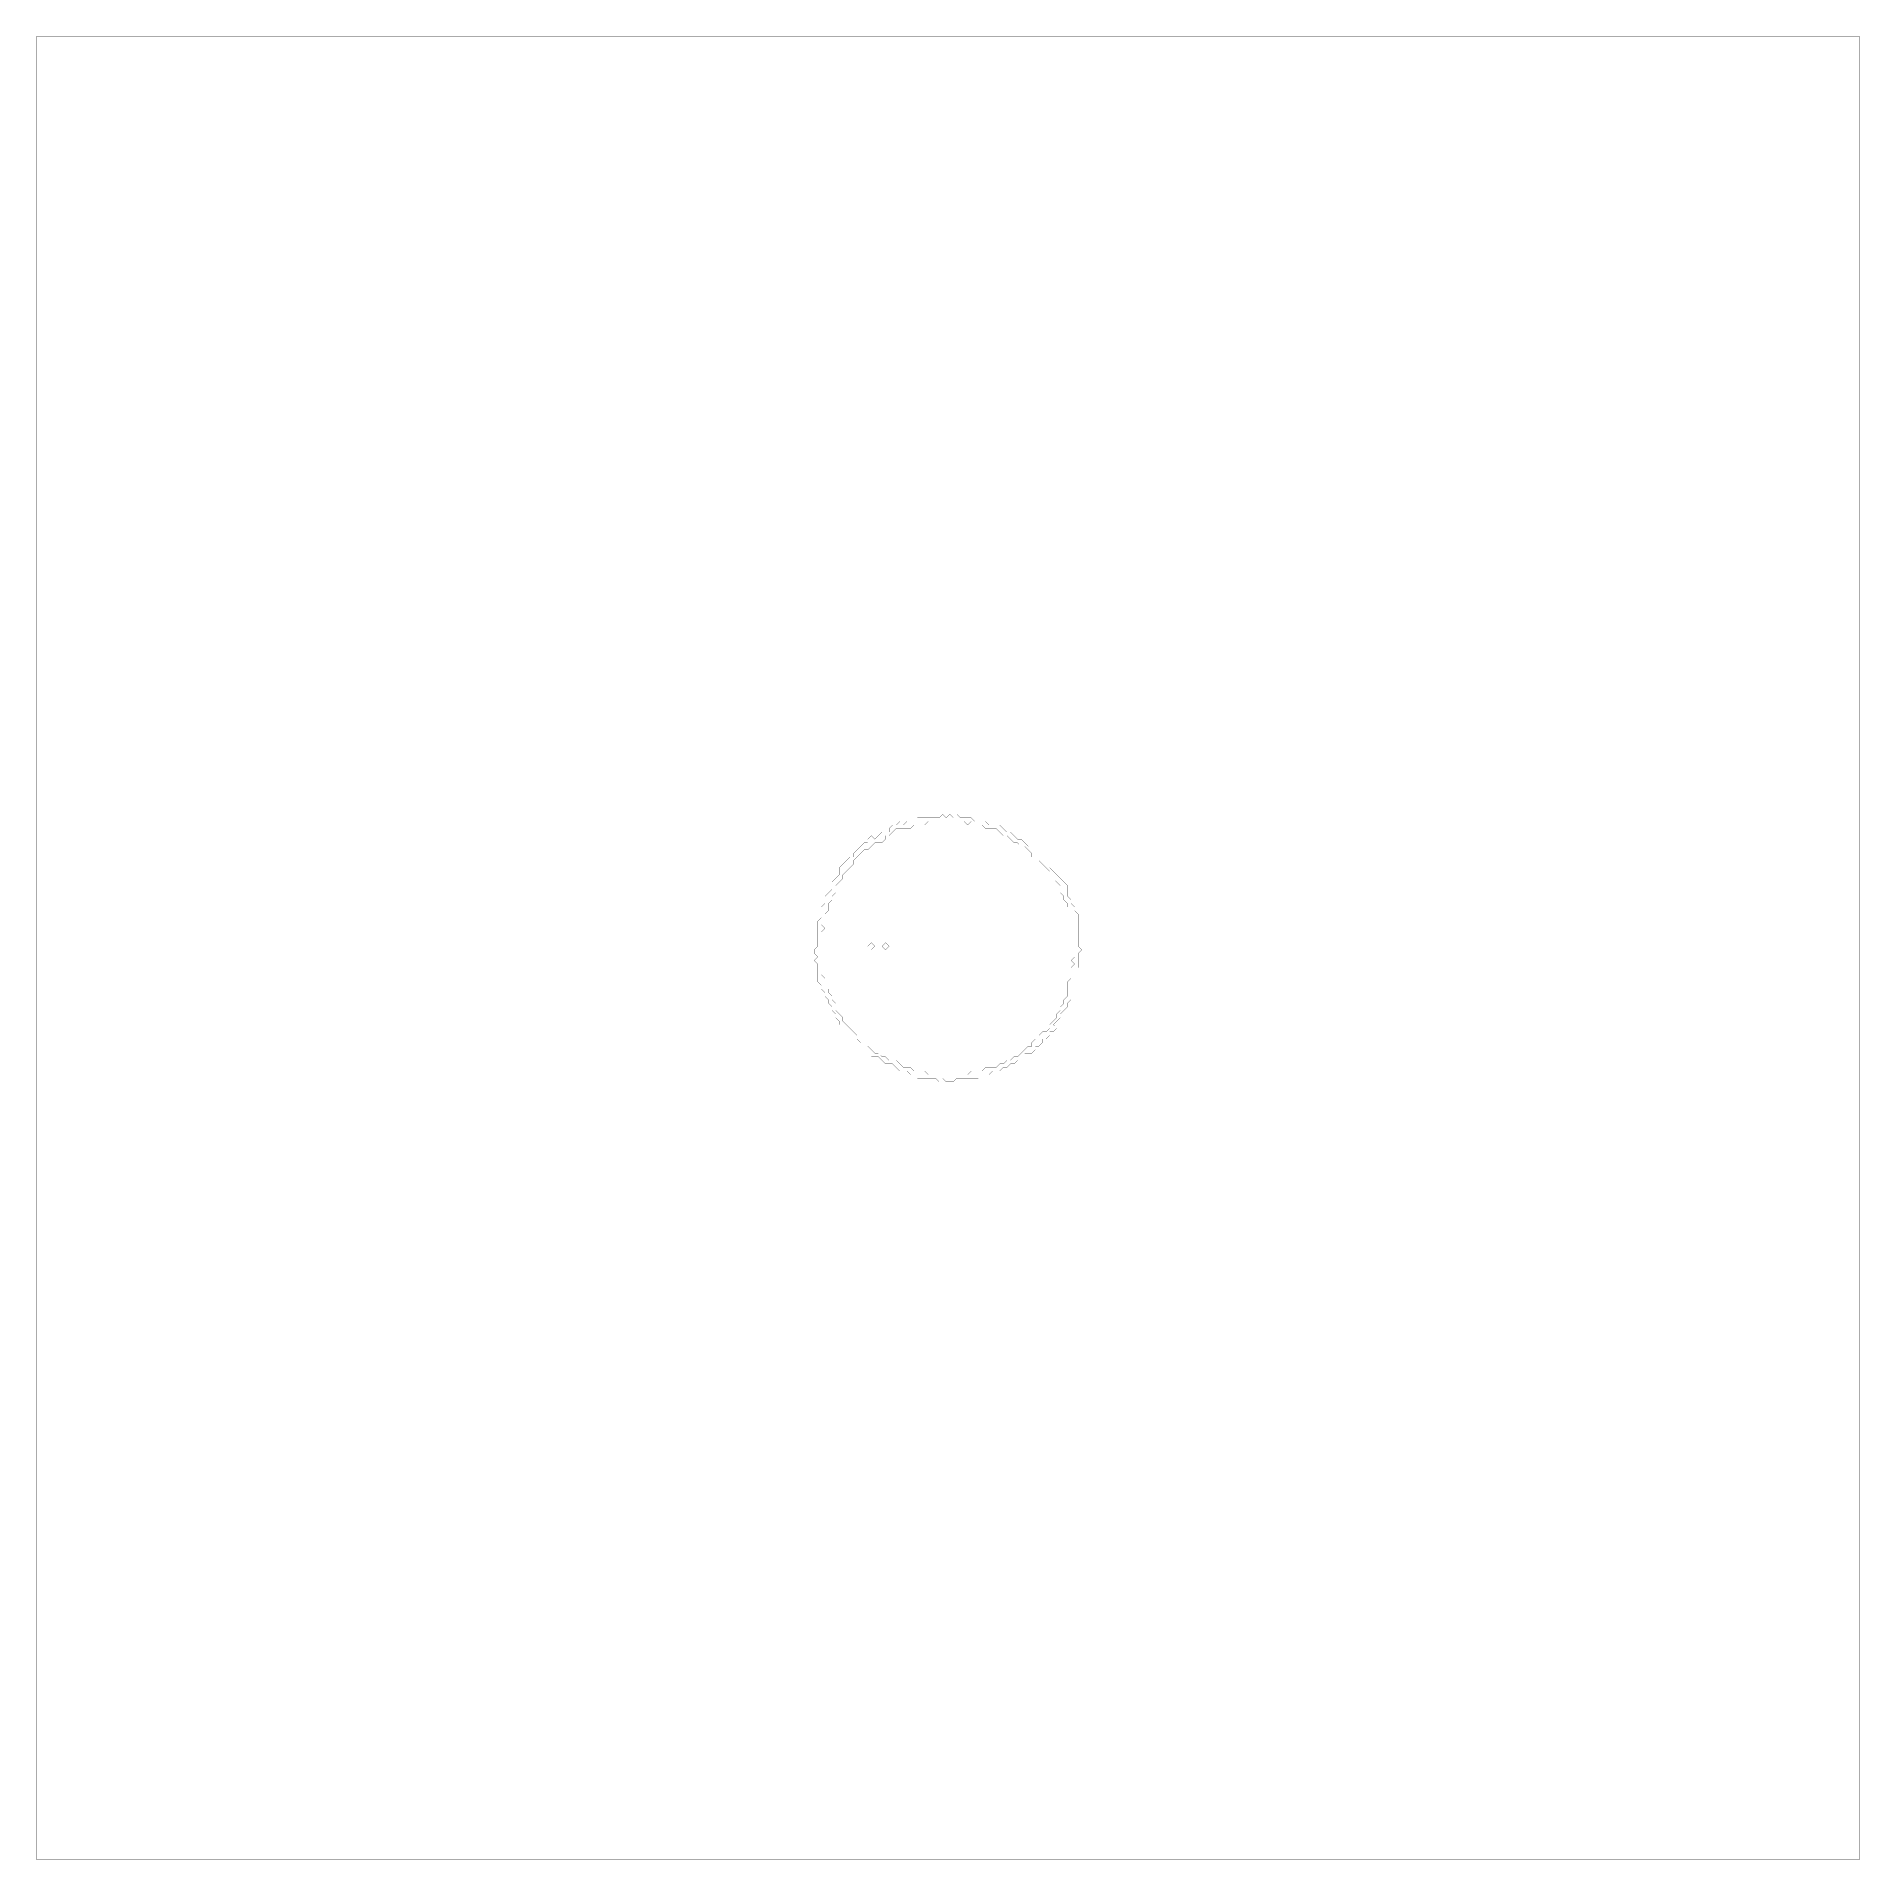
# Model space of a CAD drawing. Header units: metres. Extents: x 0 to 5005, y -5005 to 0.
import ezdxf

# ---------------------------------------------------------------- set-up
doc = ezdxf.new("R2010")
doc.units = ezdxf.units.M
doc.layers.add('conductor', color=1, linetype='Continuous')
doc.layers.add('substrate', color=5, linetype='Continuous')

msp = doc.modelspace()

# ---------------------------------------------------------------- linework, layer by layer
at = {"layer": 'conductor', "const_width": 0.5}
for points in [[(2448.7, -2154.9), (2438.9, -2164.7), (2429.1, -2164.7), (2419.3, -2164.7), (2409.6, -2164.7), (2399.8, -2174.5), (2390, -2174.5), (2380.2, -2174.5), (2370.4, -2174.5), (2360.6, -2174.5), (2350.8, -2184.3), (2341, -2194.1), (2331.2, -2194.1), (2331.2, -2203.9), (2321.4, -2213.7), (2311.6, -2213.7), (2301.8, -2213.7), (2292, -2223.4), (2282.2, -2233.2), (2272.4, -2233.2), (2262.6, -2243), (2252.8, -2252.8), (2243, -2262.6), (2243, -2272.4), (2233.2, -2282.2), (2223.4, -2292), (2213.7, -2301.8), (2213.7, -2311.6), (2203.9, -2321.4), (2194.1, -2331.2), (2194.1, -2341), (2194.1, -2350.8), (2184.3, -2360.6), (2184.3, -2370.4), (2174.5, -2380.2), (2174.5, -2390), (2174.5, -2399.8), (2164.7, -2409.6), (2164.7, -2419.3), (2164.7, -2429.1), (2154.9, -2438.9), (2164.7, -2448.7), (2154.9, -2458.5), (2154.9, -2468.3), (2154.9, -2478.1), (2154.9, -2487.9), (2154.9, -2497.7), (2154.9, -2507.5), (2154.9, -2517.3), (2154.9, -2527.1), (2154.9, -2536.9), (2154.9, -2546.7), (2154.9, -2556.5), (2154.9, -2566.3), (2154.9, -2576.1), (2164.7, -2585.9), (2164.7, -2595.7), (2164.7, -2605.4), (2174.5, -2615.2), (2174.5, -2625), (2184.3, -2634.8), (2184.3, -2644.6), (2194.1, -2654.4), (2194.1, -2664.2), (2194.1, -2674), (2203.9, -2683.8), (2213.7, -2693.6), (2213.7, -2703.4), (2223.4, -2713.2), (2233.2, -2723), (2243, -2732.8), (2252.8, -2742.6), (2252.8, -2752.4), (2262.6, -2762.2), (2272.4, -2752.4), (2282.2, -2762.2), (2282.2, -2772), (2292, -2781.8), (2301.8, -2791.6), (2311.6, -2791.6), (2321.4, -2801.3), (2331.2, -2801.3), (2341, -2811.1), (2350.8, -2811.1), (2360.6, -2811.1), (2370.4, -2820.9), (2380.2, -2830.7), (2390, -2830.7), (2399.8, -2830.7), (2409.6, -2840.5), (2419.3, -2840.5), (2429.1, -2840.5), (2438.9, -2840.5), (2448.7, -2850.3), (2458.5, -2850.3), (2468.3, -2850.3), (2478.1, -2850.3), (2487.9, -2850.3), (2497.7, -2850.3), (2507.5, -2850.3), (2517.3, -2850.3), (2527.1, -2850.3), (2536.9, -2850.3), (2546.7, -2850.3), (2556.5, -2850.3), (2566.3, -2840.5), (2576.1, -2840.5), (2585.9, -2840.5), (2595.7, -2840.5), (2605.4, -2830.7), (2615.2, -2830.7), (2625, -2830.7), (2634.8, -2830.7), (2644.6, -2820.9), (2654.4, -2820.9), (2664.2, -2811.1), (2674, -2811.1), (2683.8, -2801.3), (2693.6, -2801.3), (2703.4, -2791.6), (2713.2, -2781.8), (2723, -2772), (2732.8, -2772), (2732.8, -2762.2), (2742.6, -2752.4), (2752.4, -2752.4), (2752.4, -2742.6), (2762.2, -2732.8), (2772, -2732.8), (2781.8, -2723), (2781.8, -2713.2), (2791.6, -2703.4), (2801.3, -2693.6), (2801.3, -2683.8), (2811.1, -2674), (2811.1, -2664.2), (2820.9, -2654.4), (2820.9, -2644.6), (2830.7, -2634.8), (2830.7, -2625), (2830.7, -2615.2), (2830.7, -2605.4), (2830.7, -2595.7), (2840.5, -2585.9), (2840.5, -2576.1), (2840.5, -2566.3), (2840.5, -2556.5), (2850.3, -2546.7), (2840.5, -2536.9), (2850.3, -2527.1), (2850.3, -2517.3), (2850.3, -2507.5), (2850.3, -2497.7), (2850.3, -2487.9), (2850.3, -2478.1), (2850.3, -2468.3), (2850.3, -2458.5), (2850.3, -2448.7), (2850.3, -2438.9), (2840.5, -2429.1), (2840.5, -2419.3), (2840.5, -2409.6), (2840.5, -2399.8), (2830.7, -2390), (2830.7, -2380.2), (2820.9, -2370.4), (2820.9, -2360.6), (2811.1, -2350.8), (2811.1, -2341), (2811.1, -2331.2), (2801.3, -2321.4), (2791.6, -2311.6), (2781.8, -2301.8), (2781.8, -2292), (2772, -2282.2), (2762.2, -2272.4), (2752.4, -2262.6), (2742.6, -2262.6), (2732.8, -2252.8), (2732.8, -2243), (2723, -2233.2), (2713.2, -2223.4), (2703.4, -2223.4), (2693.6, -2213.7), (2683.8, -2213.7), (2674, -2203.9), (2664.2, -2194.1), (2654.4, -2194.1), (2644.6, -2184.3), (2634.8, -2174.5), (2625, -2174.5), (2615.2, -2174.5), (2605.4, -2174.5), (2595.7, -2164.7), (2585.9, -2164.7), (2576.1, -2164.7), (2566.3, -2154.9), (2556.5, -2164.7), (2546.7, -2154.9), (2536.9, -2154.9), (2527.1, -2154.9), (2517.3, -2154.9), (2507.5, -2154.9), (2497.7, -2154.9), (2487.9, -2154.9), (2478.1, -2154.9), (2468.3, -2154.9), (2458.5, -2154.9)], [(2282.2, -2497.7), (2292, -2487.9), (2301.8, -2497.7), (2292, -2507.5)], [(2321.4, -2497.7), (2331.2, -2487.9), (2341, -2497.7), (2331.2, -2507.5)]]:
    msp.add_lwpolyline(points, close=True, dxfattribs=at)
at = {"layer": 'substrate', "const_width": 0.5}
for points in [[(0, 0), (0, -9.8), (0, -19.6), (0, -29.4), (0, -39.2), (0, -49), (0, -58.8), (0, -68.6), (0, -78.4), (0, -88.2), (0, -97.9), (0, -107.7), (0, -117.5), (0, -127.3), (0, -137.1), (0, -146.9), (0, -156.7), (0, -166.5), (0, -176.3), (0, -186.1), (0, -195.9), (0, -205.7), (0, -215.5), (0, -225.3), (0, -235.1), (0, -244.9), (0, -254.7), (0, -264.5), (0, -274.3), (0, -284.1), (0, -293.8), (0, -303.6), (0, -313.4), (0, -323.2), (0, -333), (0, -342.8), (0, -352.6), (0, -362.4), (0, -372.2), (0, -382), (0, -391.8), (0, -401.6), (0, -411.4), (0, -421.2), (0, -431), (0, -440.8), (0, -450.6), (0, -460.4), (0, -470.2), (0, -480), (0, -489.7), (0, -499.5), (0, -509.3), (0, -519.1), (0, -528.9), (0, -538.7), (0, -548.5), (0, -558.3), (0, -568.1), (0, -577.9), (0, -587.7), (0, -597.5), (0, -607.3), (0, -617.1), (0, -626.9), (0, -636.7), (0, -646.5), (0, -656.3), (0, -666.1), (0, -675.8), (0, -685.6), (0, -695.4), (0, -705.2), (0, -715), (0, -724.8), (0, -734.6), (0, -744.4), (0, -754.2), (0, -764), (0, -773.8), (0, -783.6), (0, -793.4), (0, -803.2), (0, -813), (0, -822.8), (0, -832.6), (0, -842.4), (0, -852.2), (0, -862), (0, -871.7), (0, -881.5), (0, -891.3), (0, -901.1), (0, -910.9), (0, -920.7), (0, -930.5), (0, -940.3), (0, -950.1), (0, -959.9), (0, -969.7), (0, -979.5), (0, -989.3), (0, -999.1), (0, -1008.9), (0, -1018.7), (0, -1028.5), (0, -1038.3), (0, -1048.1), (0, -1057.9), (0, -1067.6), (0, -1077.4), (0, -1087.2), (0, -1097), (0, -1106.8), (0, -1116.6), (0, -1126.4), (0, -1136.2), (0, -1146), (0, -1155.8), (0, -1165.6), (0, -1175.4), (0, -1185.2), (0, -1195), (0, -1204.8), (0, -1214.6), (0, -1224.4), (0, -1234.2), (0, -1244), (0, -1253.8), (0, -1263.5), (0, -1273.3), (0, -1283.1), (0, -1292.9), (0, -1302.7), (0, -1312.5), (0, -1322.3), (0, -1332.1), (0, -1341.9), (0, -1351.7), (0, -1361.5), (0, -1371.3), (0, -1381.1), (0, -1390.9), (0, -1400.7), (0, -1410.5), (0, -1420.3), (0, -1430.1), (0, -1439.9), (0, -1449.6), (0, -1459.4), (0, -1469.2), (0, -1479), (0, -1488.8), (0, -1498.6), (0, -1508.4), (0, -1518.2), (0, -1528), (0, -1537.8), (0, -1547.6), (0, -1557.4), (0, -1567.2), (0, -1577), (0, -1586.8), (0, -1596.6), (0, -1606.4), (0, -1616.2), (0, -1626), (0, -1635.8), (0, -1645.5), (0, -1655.3), (0, -1665.1), (0, -1674.9), (0, -1684.7), (0, -1694.5), (0, -1704.3), (0, -1714.1), (0, -1723.9), (0, -1733.7), (0, -1743.5), (0, -1753.3), (0, -1763.1), (0, -1772.9), (0, -1782.7), (0, -1792.5), (0, -1802.3), (0, -1812.1), (0, -1821.9), (0, -1831.7), (0, -1841.4), (0, -1851.2), (0, -1861), (0, -1870.8), (0, -1880.6), (0, -1890.4), (0, -1900.2), (0, -1910), (0, -1919.8), (0, -1929.6), (0, -1939.4), (0, -1949.2), (0, -1959), (0, -1968.8), (0, -1978.6), (0, -1988.4), (0, -1998.2), (0, -2008), (0, -2017.8), (0, -2027.5), (0, -2037.3), (0, -2047.1), (0, -2056.9), (0, -2066.7), (0, -2076.5), (0, -2086.3), (0, -2096.1), (0, -2105.9), (0, -2115.7), (0, -2125.5), (0, -2135.3), (0, -2145.1), (0, -2154.9), (0, -2164.7), (0, -2174.5), (0, -2184.3), (0, -2194.1), (0, -2203.9), (0, -2213.7), (0, -2223.4), (0, -2233.2), (0, -2243), (0, -2252.8), (0, -2262.6), (0, -2272.4), (0, -2282.2), (0, -2292), (0, -2301.8), (0, -2311.6), (0, -2321.4), (0, -2331.2), (0, -2341), (0, -2350.8), (0, -2360.6), (0, -2370.4), (0, -2380.2), (0, -2390), (0, -2399.8), (0, -2409.6), (0, -2419.3), (0, -2429.1), (0, -2438.9), (0, -2448.7), (0, -2458.5), (0, -2468.3), (0, -2478.1), (0, -2487.9), (0, -2497.7), (0, -2507.5), (0, -2517.3), (0, -2527.1), (0, -2536.9), (0, -2546.7), (0, -2556.5), (0, -2566.3), (0, -2576.1), (0, -2585.9), (0, -2595.7), (0, -2605.4), (0, -2615.2), (0, -2625), (0, -2634.8), (0, -2644.6), (0, -2654.4), (0, -2664.2), (0, -2674), (0, -2683.8), (0, -2693.6), (0, -2703.4), (0, -2713.2), (0, -2723), (0, -2732.8), (0, -2742.6), (0, -2752.4), (0, -2762.2), (0, -2772), (0, -2781.8), (0, -2791.6), (0, -2801.3), (0, -2811.1), (0, -2820.9), (0, -2830.7), (0, -2840.5), (0, -2850.3), (0, -2860.1), (0, -2869.9), (0, -2879.7), (0, -2889.5), (0, -2899.3), (0, -2909.1), (0, -2918.9), (0, -2928.7), (0, -2938.5), (0, -2948.3), (0, -2958.1), (0, -2967.9), (0, -2977.7), (0, -2987.5), (0, -2997.2), (0, -3007), (0, -3016.8), (0, -3026.6), (0, -3036.4), (0, -3046.2), (0, -3056), (0, -3065.8), (0, -3075.6), (0, -3085.4), (0, -3095.2), (0, -3105), (0, -3114.8), (0, -3124.6), (0, -3134.4), (0, -3144.2), (0, -3154), (0, -3163.8), (0, -3173.6), (0, -3183.3), (0, -3193.1), (0, -3202.9), (0, -3212.7), (0, -3222.5), (0, -3232.3), (0, -3242.1), (0, -3251.9), (0, -3261.7), (0, -3271.5), (0, -3281.3), (0, -3291.1), (0, -3300.9), (0, -3310.7), (0, -3320.5), (0, -3330.3), (0, -3340.1), (0, -3349.9), (0, -3359.7), (0, -3369.5), (0, -3379.2), (0, -3389), (0, -3398.8), (0, -3408.6), (0, -3418.4), (0, -3428.2), (0, -3438), (0, -3447.8), (0, -3457.6), (0, -3467.4), (0, -3477.2), (0, -3487), (0, -3496.8), (0, -3506.6), (0, -3516.4), (0, -3526.2), (0, -3536), (0, -3545.8), (0, -3555.6), (0, -3565.4), (0, -3575.1), (0, -3584.9), (0, -3594.7), (0, -3604.5), (0, -3614.3), (0, -3624.1), (0, -3633.9), (0, -3643.7), (0, -3653.5), (0, -3663.3), (0, -3673.1), (0, -3682.9), (0, -3692.7), (0, -3702.5), (0, -3712.3), (0, -3722.1), (0, -3731.9), (0, -3741.7), (0, -3751.5), (0, -3761.2), (0, -3771), (0, -3780.8), (0, -3790.6), (0, -3800.4), (0, -3810.2), (0, -3820), (0, -3829.8), (0, -3839.6), (0, -3849.4), (0, -3859.2), (0, -3869), (0, -3878.8), (0, -3888.6), (0, -3898.4), (0, -3908.2), (0, -3918), (0, -3927.8), (0, -3937.6), (0, -3947.4), (0, -3957.1), (0, -3966.9), (0, -3976.7), (0, -3986.5), (0, -3996.3), (0, -4006.1), (0, -4015.9), (0, -4025.7), (0, -4035.5), (0, -4045.3), (0, -4055.1), (0, -4064.9), (0, -4074.7), (0, -4084.5), (0, -4094.3), (0, -4104.1), (0, -4113.9), (0, -4123.7), (0, -4133.5), (0, -4143.3), (0, -4153), (0, -4162.8), (0, -4172.6), (0, -4182.4), (0, -4192.2), (0, -4202), (0, -4211.8), (0, -4221.6), (0, -4231.4), (0, -4241.2), (0, -4251), (0, -4260.8), (0, -4270.6), (0, -4280.4), (0, -4290.2), (0, -4300), (0, -4309.8), (0, -4319.6), (0, -4329.4), (0, -4339.2), (0, -4348.9), (0, -4358.7), (0, -4368.5), (0, -4378.3), (0, -4388.1), (0, -4397.9), (0, -4407.7), (0, -4417.5), (0, -4427.3), (0, -4437.1), (0, -4446.9), (0, -4456.7), (0, -4466.5), (0, -4476.3), (0, -4486.1), (0, -4495.9), (0, -4505.7), (0, -4515.5), (0, -4525.3), (0, -4535), (0, -4544.8), (0, -4554.6), (0, -4564.4), (0, -4574.2), (0, -4584), (0, -4593.8), (0, -4603.6), (0, -4613.4), (0, -4623.2), (0, -4633), (0, -4642.8), (0, -4652.6), (0, -4662.4), (0, -4672.2), (0, -4682), (0, -4691.8), (0, -4701.6), (0, -4711.4), (0, -4721.2), (0, -4730.9), (0, -4740.7), (0, -4750.5), (0, -4760.3), (0, -4770.1), (0, -4779.9), (0, -4789.7), (0, -4799.5), (0, -4809.3), (0, -4819.1), (0, -4828.9), (0, -4838.7), (0, -4848.5), (0, -4858.3), (0, -4868.1), (0, -4877.9), (0, -4887.7), (0, -4897.5), (0, -4907.3), (0, -4917.1), (0, -4926.8), (0, -4936.6), (0, -4946.4), (0, -4956.2), (0, -4966), (0, -4975.8), (0, -4985.6), (0, -4995.4), (0, -5005.2), (9.8, -5005.2), (19.6, -5005.2), (29.4, -5005.2), (39.2, -5005.2), (49, -5005.2), (58.8, -5005.2), (68.6, -5005.2), (78.4, -5005.2), (88.2, -5005.2), (97.9, -5005.2), (107.7, -5005.2), (117.5, -5005.2), (127.3, -5005.2), (137.1, -5005.2), (146.9, -5005.2), (156.7, -5005.2), (166.5, -5005.2), (176.3, -5005.2), (186.1, -5005.2), (195.9, -5005.2), (205.7, -5005.2), (215.5, -5005.2), (225.3, -5005.2), (235.1, -5005.2), (244.9, -5005.2), (254.7, -5005.2), (264.5, -5005.2), (274.3, -5005.2), (284.1, -5005.2), (293.8, -5005.2), (303.6, -5005.2), (313.4, -5005.2), (323.2, -5005.2), (333, -5005.2), (342.8, -5005.2), (352.6, -5005.2), (362.4, -5005.2), (372.2, -5005.2), (382, -5005.2), (391.8, -5005.2), (401.6, -5005.2), (411.4, -5005.2), (421.2, -5005.2), (431, -5005.2), (440.8, -5005.2), (450.6, -5005.2), (460.4, -5005.2), (470.2, -5005.2), (480, -5005.2), (489.7, -5005.2), (499.5, -5005.2), (509.3, -5005.2), (519.1, -5005.2), (528.9, -5005.2), (538.7, -5005.2), (548.5, -5005.2), (558.3, -5005.2), (568.1, -5005.2), (577.9, -5005.2), (587.7, -5005.2), (597.5, -5005.2), (607.3, -5005.2), (617.1, -5005.2), (626.9, -5005.2), (636.7, -5005.2), (646.5, -5005.2), (656.3, -5005.2), (666.1, -5005.2), (675.8, -5005.2), (685.6, -5005.2), (695.4, -5005.2), (705.2, -5005.2), (715, -5005.2), (724.8, -5005.2), (734.6, -5005.2), (744.4, -5005.2), (754.2, -5005.2), (764, -5005.2), (773.8, -5005.2), (783.6, -5005.2), (793.4, -5005.2), (803.2, -5005.2), (813, -5005.2), (822.8, -5005.2), (832.6, -5005.2), (842.4, -5005.2), (852.2, -5005.2), (862, -5005.2), (871.7, -5005.2), (881.5, -5005.2), (891.3, -5005.2), (901.1, -5005.2), (910.9, -5005.2), (920.7, -5005.2), (930.5, -5005.2), (940.3, -5005.2), (950.1, -5005.2), (959.9, -5005.2), (969.7, -5005.2), (979.5, -5005.2), (989.3, -5005.2), (999.1, -5005.2), (1008.9, -5005.2), (1018.7, -5005.2), (1028.5, -5005.2), (1038.3, -5005.2), (1048.1, -5005.2), (1057.9, -5005.2), (1067.6, -5005.2), (1077.4, -5005.2), (1087.2, -5005.2), (1097, -5005.2), (1106.8, -5005.2), (1116.6, -5005.2), (1126.4, -5005.2), (1136.2, -5005.2), (1146, -5005.2), (1155.8, -5005.2), (1165.6, -5005.2), (1175.4, -5005.2), (1185.2, -5005.2), (1195, -5005.2), (1204.8, -5005.2), (1214.6, -5005.2), (1224.4, -5005.2), (1234.2, -5005.2), (1244, -5005.2), (1253.8, -5005.2), (1263.5, -5005.2), (1273.3, -5005.2), (1283.1, -5005.2), (1292.9, -5005.2), (1302.7, -5005.2), (1312.5, -5005.2), (1322.3, -5005.2), (1332.1, -5005.2), (1341.9, -5005.2), (1351.7, -5005.2), (1361.5, -5005.2), (1371.3, -5005.2), (1381.1, -5005.2), (1390.9, -5005.2), (1400.7, -5005.2), (1410.5, -5005.2), (1420.3, -5005.2), (1430.1, -5005.2), (1439.9, -5005.2), (1449.6, -5005.2), (1459.4, -5005.2), (1469.2, -5005.2), (1479, -5005.2), (1488.8, -5005.2), (1498.6, -5005.2), (1508.4, -5005.2), (1518.2, -5005.2), (1528, -5005.2), (1537.8, -5005.2), (1547.6, -5005.2), (1557.4, -5005.2), (1567.2, -5005.2), (1577, -5005.2), (1586.8, -5005.2), (1596.6, -5005.2), (1606.4, -5005.2), (1616.2, -5005.2), (1626, -5005.2), (1635.8, -5005.2), (1645.5, -5005.2), (1655.3, -5005.2), (1665.1, -5005.2), (1674.9, -5005.2), (1684.7, -5005.2), (1694.5, -5005.2), (1704.3, -5005.2), (1714.1, -5005.2), (1723.9, -5005.2), (1733.7, -5005.2), (1743.5, -5005.2), (1753.3, -5005.2), (1763.1, -5005.2), (1772.9, -5005.2), (1782.7, -5005.2), (1792.5, -5005.2), (1802.3, -5005.2), (1812.1, -5005.2), (1821.9, -5005.2), (1831.7, -5005.2), (1841.4, -5005.2), (1851.2, -5005.2), (1861, -5005.2), (1870.8, -5005.2), (1880.6, -5005.2), (1890.4, -5005.2), (1900.2, -5005.2), (1910, -5005.2), (1919.8, -5005.2), (1929.6, -5005.2), (1939.4, -5005.2), (1949.2, -5005.2), (1959, -5005.2), (1968.8, -5005.2), (1978.6, -5005.2), (1988.4, -5005.2), (1998.2, -5005.2), (2008, -5005.2), (2017.8, -5005.2), (2027.5, -5005.2), (2037.3, -5005.2), (2047.1, -5005.2), (2056.9, -5005.2), (2066.7, -5005.2), (2076.5, -5005.2), (2086.3, -5005.2), (2096.1, -5005.2), (2105.9, -5005.2), (2115.7, -5005.2), (2125.5, -5005.2), (2135.3, -5005.2), (2145.1, -5005.2), (2154.9, -5005.2), (2164.7, -5005.2), (2174.5, -5005.2), (2184.3, -5005.2), (2194.1, -5005.2), (2203.9, -5005.2), (2213.7, -5005.2), (2223.4, -5005.2), (2233.2, -5005.2), (2243, -5005.2), (2252.8, -5005.2), (2262.6, -5005.2), (2272.4, -5005.2), (2282.2, -5005.2), (2292, -5005.2), (2301.8, -5005.2), (2311.6, -5005.2), (2321.4, -5005.2), (2331.2, -5005.2), (2341, -5005.2), (2350.8, -5005.2), (2360.6, -5005.2), (2370.4, -5005.2), (2380.2, -5005.2), (2390, -5005.2), (2399.8, -5005.2), (2409.6, -5005.2), (2419.3, -5005.2), (2429.1, -5005.2), (2438.9, -5005.2), (2448.7, -5005.2), (2458.5, -5005.2), (2468.3, -5005.2), (2478.1, -5005.2), (2487.9, -5005.2), (2497.7, -5005.2), (2507.5, -5005.2), (2517.3, -5005.2), (2527.1, -5005.2), (2536.9, -5005.2), (2546.7, -5005.2), (2556.5, -5005.2), (2566.3, -5005.2), (2576.1, -5005.2), (2585.9, -5005.2), (2595.7, -5005.2), (2605.4, -5005.2), (2615.2, -5005.2), (2625, -5005.2), (2634.8, -5005.2), (2644.6, -5005.2), (2654.4, -5005.2), (2664.2, -5005.2), (2674, -5005.2), (2683.8, -5005.2), (2693.6, -5005.2), (2703.4, -5005.2), (2713.2, -5005.2), (2723, -5005.2), (2732.8, -5005.2), (2742.6, -5005.2), (2752.4, -5005.2), (2762.2, -5005.2), (2772, -5005.2), (2781.8, -5005.2), (2791.6, -5005.2), (2801.3, -5005.2), (2811.1, -5005.2), (2820.9, -5005.2), (2830.7, -5005.2), (2840.5, -5005.2), (2850.3, -5005.2), (2860.1, -5005.2), (2869.9, -5005.2), (2879.7, -5005.2), (2889.5, -5005.2), (2899.3, -5005.2), (2909.1, -5005.2), (2918.9, -5005.2), (2928.7, -5005.2), (2938.5, -5005.2), (2948.3, -5005.2), (2958.1, -5005.2), (2967.9, -5005.2), (2977.7, -5005.2), (2987.5, -5005.2), (2997.2, -5005.2), (3007, -5005.2), (3016.8, -5005.2), (3026.6, -5005.2), (3036.4, -5005.2), (3046.2, -5005.2), (3056, -5005.2), (3065.8, -5005.2), (3075.6, -5005.2), (3085.4, -5005.2), (3095.2, -5005.2), (3105, -5005.2), (3114.8, -5005.2), (3124.6, -5005.2), (3134.4, -5005.2), (3144.2, -5005.2), (3154, -5005.2), (3163.8, -5005.2), (3173.6, -5005.2), (3183.3, -5005.2), (3193.1, -5005.2), (3202.9, -5005.2), (3212.7, -5005.2), (3222.5, -5005.2), (3232.3, -5005.2), (3242.1, -5005.2), (3251.9, -5005.2), (3261.7, -5005.2), (3271.5, -5005.2), (3281.3, -5005.2), (3291.1, -5005.2), (3300.9, -5005.2), (3310.7, -5005.2), (3320.5, -5005.2), (3330.3, -5005.2), (3340.1, -5005.2), (3349.9, -5005.2), (3359.7, -5005.2), (3369.5, -5005.2), (3379.2, -5005.2), (3389, -5005.2), (3398.8, -5005.2), (3408.6, -5005.2), (3418.4, -5005.2), (3428.2, -5005.2), (3438, -5005.2), (3447.8, -5005.2), (3457.6, -5005.2), (3467.4, -5005.2), (3477.2, -5005.2), (3487, -5005.2), (3496.8, -5005.2), (3506.6, -5005.2), (3516.4, -5005.2), (3526.2, -5005.2), (3536, -5005.2), (3545.8, -5005.2), (3555.6, -5005.2), (3565.4, -5005.2), (3575.1, -5005.2), (3584.9, -5005.2), (3594.7, -5005.2), (3604.5, -5005.2), (3614.3, -5005.2), (3624.1, -5005.2), (3633.9, -5005.2), (3643.7, -5005.2), (3653.5, -5005.2), (3663.3, -5005.2), (3673.1, -5005.2), (3682.9, -5005.2), (3692.7, -5005.2), (3702.5, -5005.2), (3712.3, -5005.2), (3722.1, -5005.2), (3731.9, -5005.2), (3741.7, -5005.2), (3751.5, -5005.2), (3761.2, -5005.2), (3771, -5005.2), (3780.8, -5005.2), (3790.6, -5005.2), (3800.4, -5005.2), (3810.2, -5005.2), (3820, -5005.2), (3829.8, -5005.2), (3839.6, -5005.2), (3849.4, -5005.2), (3859.2, -5005.2), (3869, -5005.2), (3878.8, -5005.2), (3888.6, -5005.2), (3898.4, -5005.2), (3908.2, -5005.2), (3918, -5005.2), (3927.8, -5005.2), (3937.6, -5005.2), (3947.4, -5005.2), (3957.1, -5005.2), (3966.9, -5005.2), (3976.7, -5005.2), (3986.5, -5005.2), (3996.3, -5005.2), (4006.1, -5005.2), (4015.9, -5005.2), (4025.7, -5005.2), (4035.5, -5005.2), (4045.3, -5005.2), (4055.1, -5005.2), (4064.9, -5005.2), (4074.7, -5005.2), (4084.5, -5005.2), (4094.3, -5005.2), (4104.1, -5005.2), (4113.9, -5005.2), (4123.7, -5005.2), (4133.5, -5005.2), (4143.3, -5005.2), (4153, -5005.2), (4162.8, -5005.2), (4172.6, -5005.2), (4182.4, -5005.2), (4192.2, -5005.2), (4202, -5005.2), (4211.8, -5005.2), (4221.6, -5005.2), (4231.4, -5005.2), (4241.2, -5005.2), (4251, -5005.2), (4260.8, -5005.2), (4270.6, -5005.2), (4280.4, -5005.2), (4290.2, -5005.2), (4300, -5005.2), (4309.8, -5005.2), (4319.6, -5005.2), (4329.4, -5005.2), (4339.2, -5005.2), (4348.9, -5005.2), (4358.7, -5005.2), (4368.5, -5005.2), (4378.3, -5005.2), (4388.1, -5005.2), (4397.9, -5005.2), (4407.7, -5005.2), (4417.5, -5005.2), (4427.3, -5005.2), (4437.1, -5005.2), (4446.9, -5005.2), (4456.7, -5005.2), (4466.5, -5005.2), (4476.3, -5005.2), (4486.1, -5005.2), (4495.9, -5005.2), (4505.7, -5005.2), (4515.5, -5005.2), (4525.3, -5005.2), (4535, -5005.2), (4544.8, -5005.2), (4554.6, -5005.2), (4564.4, -5005.2), (4574.2, -5005.2), (4584, -5005.2), (4593.8, -5005.2), (4603.6, -5005.2), (4613.4, -5005.2), (4623.2, -5005.2), (4633, -5005.2), (4642.8, -5005.2), (4652.6, -5005.2), (4662.4, -5005.2), (4672.2, -5005.2), (4682, -5005.2), (4691.8, -5005.2), (4701.6, -5005.2), (4711.4, -5005.2), (4721.2, -5005.2), (4730.9, -5005.2), (4740.7, -5005.2), (4750.5, -5005.2), (4760.3, -5005.2), (4770.1, -5005.2), (4779.9, -5005.2), (4789.7, -5005.2), (4799.5, -5005.2), (4809.3, -5005.2), (4819.1, -5005.2), (4828.9, -5005.2), (4838.7, -5005.2), (4848.5, -5005.2), (4858.3, -5005.2), (4868.1, -5005.2), (4877.9, -5005.2), (4887.7, -5005.2), (4897.5, -5005.2), (4907.3, -5005.2), (4917.1, -5005.2), (4926.8, -5005.2), (4936.6, -5005.2), (4946.4, -5005.2), (4956.2, -5005.2), (4966, -5005.2), (4975.8, -5005.2), (4985.6, -5005.2), (4995.4, -5005.2), (5005.2, -5005.2), (5005.2, -4995.4), (5005.2, -4985.6), (5005.2, -4975.8), (5005.2, -4966), (5005.2, -4956.2), (5005.2, -4946.4), (5005.2, -4936.6), (5005.2, -4926.8), (5005.2, -4917.1), (5005.2, -4907.3), (5005.2, -4897.5), (5005.2, -4887.7), (5005.2, -4877.9), (5005.2, -4868.1), (5005.2, -4858.3), (5005.2, -4848.5), (5005.2, -4838.7), (5005.2, -4828.9), (5005.2, -4819.1), (5005.2, -4809.3), (5005.2, -4799.5), (5005.2, -4789.7), (5005.2, -4779.9), (5005.2, -4770.1), (5005.2, -4760.3), (5005.2, -4750.5), (5005.2, -4740.7), (5005.2, -4730.9), (5005.2, -4721.2), (5005.2, -4711.4), (5005.2, -4701.6), (5005.2, -4691.8), (5005.2, -4682), (5005.2, -4672.2), (5005.2, -4662.4), (5005.2, -4652.6), (5005.2, -4642.8), (5005.2, -4633), (5005.2, -4623.2), (5005.2, -4613.4), (5005.2, -4603.6), (5005.2, -4593.8), (5005.2, -4584), (5005.2, -4574.2), (5005.2, -4564.4), (5005.2, -4554.6), (5005.2, -4544.8), (5005.2, -4535), (5005.2, -4525.3), (5005.2, -4515.5), (5005.2, -4505.7), (5005.2, -4495.9), (5005.2, -4486.1), (5005.2, -4476.3), (5005.2, -4466.5), (5005.2, -4456.7), (5005.2, -4446.9), (5005.2, -4437.1), (5005.2, -4427.3), (5005.2, -4417.5), (5005.2, -4407.7), (5005.2, -4397.9), (5005.2, -4388.1), (5005.2, -4378.3), (5005.2, -4368.5), (5005.2, -4358.7), (5005.2, -4348.9), (5005.2, -4339.2), (5005.2, -4329.4), (5005.2, -4319.6), (5005.2, -4309.8), (5005.2, -4300), (5005.2, -4290.2), (5005.2, -4280.4), (5005.2, -4270.6), (5005.2, -4260.8), (5005.2, -4251), (5005.2, -4241.2), (5005.2, -4231.4), (5005.2, -4221.6), (5005.2, -4211.8), (5005.2, -4202), (5005.2, -4192.2), (5005.2, -4182.4), (5005.2, -4172.6), (5005.2, -4162.8), (5005.2, -4153), (5005.2, -4143.3), (5005.2, -4133.5), (5005.2, -4123.7), (5005.2, -4113.9), (5005.2, -4104.1), (5005.2, -4094.3), (5005.2, -4084.5), (5005.2, -4074.7), (5005.2, -4064.9), (5005.2, -4055.1), (5005.2, -4045.3), (5005.2, -4035.5), (5005.2, -4025.7), (5005.2, -4015.9), (5005.2, -4006.1), (5005.2, -3996.3), (5005.2, -3986.5), (5005.2, -3976.7), (5005.2, -3966.9), (5005.2, -3957.1), (5005.2, -3947.4), (5005.2, -3937.6), (5005.2, -3927.8), (5005.2, -3918), (5005.2, -3908.2), (5005.2, -3898.4), (5005.2, -3888.6), (5005.2, -3878.8), (5005.2, -3869), (5005.2, -3859.2), (5005.2, -3849.4), (5005.2, -3839.6), (5005.2, -3829.8), (5005.2, -3820), (5005.2, -3810.2), (5005.2, -3800.4), (5005.2, -3790.6), (5005.2, -3780.8), (5005.2, -3771), (5005.2, -3761.2), (5005.2, -3751.5), (5005.2, -3741.7), (5005.2, -3731.9), (5005.2, -3722.1), (5005.2, -3712.3), (5005.2, -3702.5), (5005.2, -3692.7), (5005.2, -3682.9), (5005.2, -3673.1), (5005.2, -3663.3), (5005.2, -3653.5), (5005.2, -3643.7), (5005.2, -3633.9), (5005.2, -3624.1), (5005.2, -3614.3), (5005.2, -3604.5), (5005.2, -3594.7), (5005.2, -3584.9), (5005.2, -3575.1), (5005.2, -3565.4), (5005.2, -3555.6), (5005.2, -3545.8), (5005.2, -3536), (5005.2, -3526.2), (5005.2, -3516.4), (5005.2, -3506.6), (5005.2, -3496.8), (5005.2, -3487), (5005.2, -3477.2), (5005.2, -3467.4), (5005.2, -3457.6), (5005.2, -3447.8), (5005.2, -3438), (5005.2, -3428.2), (5005.2, -3418.4), (5005.2, -3408.6), (5005.2, -3398.8), (5005.2, -3389), (5005.2, -3379.2), (5005.2, -3369.5), (5005.2, -3359.7), (5005.2, -3349.9), (5005.2, -3340.1), (5005.2, -3330.3), (5005.2, -3320.5), (5005.2, -3310.7), (5005.2, -3300.9), (5005.2, -3291.1), (5005.2, -3281.3), (5005.2, -3271.5), (5005.2, -3261.7), (5005.2, -3251.9), (5005.2, -3242.1), (5005.2, -3232.3), (5005.2, -3222.5), (5005.2, -3212.7), (5005.2, -3202.9), (5005.2, -3193.1), (5005.2, -3183.3), (5005.2, -3173.6), (5005.2, -3163.8), (5005.2, -3154), (5005.2, -3144.2), (5005.2, -3134.4), (5005.2, -3124.6), (5005.2, -3114.8), (5005.2, -3105), (5005.2, -3095.2), (5005.2, -3085.4), (5005.2, -3075.6), (5005.2, -3065.8), (5005.2, -3056), (5005.2, -3046.2), (5005.2, -3036.4), (5005.2, -3026.6), (5005.2, -3016.8), (5005.2, -3007), (5005.2, -2997.2), (5005.2, -2987.5), (5005.2, -2977.7), (5005.2, -2967.9), (5005.2, -2958.1), (5005.2, -2948.3), (5005.2, -2938.5), (5005.2, -2928.7), (5005.2, -2918.9), (5005.2, -2909.1), (5005.2, -2899.3), (5005.2, -2889.5), (5005.2, -2879.7), (5005.2, -2869.9), (5005.2, -2860.1), (5005.2, -2850.3), (5005.2, -2840.5), (5005.2, -2830.7), (5005.2, -2820.9), (5005.2, -2811.1), (5005.2, -2801.3), (5005.2, -2791.6), (5005.2, -2781.8), (5005.2, -2772), (5005.2, -2762.2), (5005.2, -2752.4), (5005.2, -2742.6), (5005.2, -2732.8), (5005.2, -2723), (5005.2, -2713.2), (5005.2, -2703.4), (5005.2, -2693.6), (5005.2, -2683.8), (5005.2, -2674), (5005.2, -2664.2), (5005.2, -2654.4), (5005.2, -2644.6), (5005.2, -2634.8), (5005.2, -2625), (5005.2, -2615.2), (5005.2, -2605.4), (5005.2, -2595.7), (5005.2, -2585.9), (5005.2, -2576.1), (5005.2, -2566.3), (5005.2, -2556.5), (5005.2, -2546.7), (5005.2, -2536.9), (5005.2, -2527.1), (5005.2, -2517.3), (5005.2, -2507.5), (5005.2, -2497.7), (5005.2, -2487.9), (5005.2, -2478.1), (5005.2, -2468.3), (5005.2, -2458.5), (5005.2, -2448.7), (5005.2, -2438.9), (5005.2, -2429.1), (5005.2, -2419.3), (5005.2, -2409.6), (5005.2, -2399.8), (5005.2, -2390), (5005.2, -2380.2), (5005.2, -2370.4), (5005.2, -2360.6), (5005.2, -2350.8), (5005.2, -2341), (5005.2, -2331.2), (5005.2, -2321.4), (5005.2, -2311.6), (5005.2, -2301.8), (5005.2, -2292), (5005.2, -2282.2), (5005.2, -2272.4), (5005.2, -2262.6), (5005.2, -2252.8), (5005.2, -2243), (5005.2, -2233.2), (5005.2, -2223.4), (5005.2, -2213.7), (5005.2, -2203.9), (5005.2, -2194.1), (5005.2, -2184.3), (5005.2, -2174.5), (5005.2, -2164.7), (5005.2, -2154.9), (5005.2, -2145.1), (5005.2, -2135.3), (5005.2, -2125.5), (5005.2, -2115.7), (5005.2, -2105.9), (5005.2, -2096.1), (5005.2, -2086.3), (5005.2, -2076.5), (5005.2, -2066.7), (5005.2, -2056.9), (5005.2, -2047.1), (5005.2, -2037.3), (5005.2, -2027.5), (5005.2, -2017.8), (5005.2, -2008), (5005.2, -1998.2), (5005.2, -1988.4), (5005.2, -1978.6), (5005.2, -1968.8), (5005.2, -1959), (5005.2, -1949.2), (5005.2, -1939.4), (5005.2, -1929.6), (5005.2, -1919.8), (5005.2, -1910), (5005.2, -1900.2), (5005.2, -1890.4), (5005.2, -1880.6), (5005.2, -1870.8), (5005.2, -1861), (5005.2, -1851.2), (5005.2, -1841.4), (5005.2, -1831.7), (5005.2, -1821.9), (5005.2, -1812.1), (5005.2, -1802.3), (5005.2, -1792.5), (5005.2, -1782.7), (5005.2, -1772.9), (5005.2, -1763.1), (5005.2, -1753.3), (5005.2, -1743.5), (5005.2, -1733.7), (5005.2, -1723.9), (5005.2, -1714.1), (5005.2, -1704.3), (5005.2, -1694.5), (5005.2, -1684.7), (5005.2, -1674.9), (5005.2, -1665.1), (5005.2, -1655.3), (5005.2, -1645.5), (5005.2, -1635.8), (5005.2, -1626), (5005.2, -1616.2), (5005.2, -1606.4), (5005.2, -1596.6), (5005.2, -1586.8), (5005.2, -1577), (5005.2, -1567.2), (5005.2, -1557.4), (5005.2, -1547.6), (5005.2, -1537.8), (5005.2, -1528), (5005.2, -1518.2), (5005.2, -1508.4), (5005.2, -1498.6), (5005.2, -1488.8), (5005.2, -1479), (5005.2, -1469.2), (5005.2, -1459.4), (5005.2, -1449.6), (5005.2, -1439.9), (5005.2, -1430.1), (5005.2, -1420.3), (5005.2, -1410.5), (5005.2, -1400.7), (5005.2, -1390.9), (5005.2, -1381.1), (5005.2, -1371.3), (5005.2, -1361.5), (5005.2, -1351.7), (5005.2, -1341.9), (5005.2, -1332.1), (5005.2, -1322.3), (5005.2, -1312.5), (5005.2, -1302.7), (5005.2, -1292.9), (5005.2, -1283.1), (5005.2, -1273.3), (5005.2, -1263.5), (5005.2, -1253.8), (5005.2, -1244), (5005.2, -1234.2), (5005.2, -1224.4), (5005.2, -1214.6), (5005.2, -1204.8), (5005.2, -1195), (5005.2, -1185.2), (5005.2, -1175.4), (5005.2, -1165.6), (5005.2, -1155.8), (5005.2, -1146), (5005.2, -1136.2), (5005.2, -1126.4), (5005.2, -1116.6), (5005.2, -1106.8), (5005.2, -1097), (5005.2, -1087.2), (5005.2, -1077.4), (5005.2, -1067.6), (5005.2, -1057.9), (5005.2, -1048.1), (5005.2, -1038.3), (5005.2, -1028.5), (5005.2, -1018.7), (5005.2, -1008.9), (5005.2, -999.1), (5005.2, -989.3), (5005.2, -979.5), (5005.2, -969.7), (5005.2, -959.9), (5005.2, -950.1), (5005.2, -940.3), (5005.2, -930.5), (5005.2, -920.7), (5005.2, -910.9), (5005.2, -901.1), (5005.2, -891.3), (5005.2, -881.5), (5005.2, -871.7), (5005.2, -862), (5005.2, -852.2), (5005.2, -842.4), (5005.2, -832.6), (5005.2, -822.8), (5005.2, -813), (5005.2, -803.2), (5005.2, -793.4), (5005.2, -783.6), (5005.2, -773.8), (5005.2, -764), (5005.2, -754.2), (5005.2, -744.4), (5005.2, -734.6), (5005.2, -724.8), (5005.2, -715), (5005.2, -705.2), (5005.2, -695.4), (5005.2, -685.6), (5005.2, -675.8), (5005.2, -666.1), (5005.2, -656.3), (5005.2, -646.5), (5005.2, -636.7), (5005.2, -626.9), (5005.2, -617.1), (5005.2, -607.3), (5005.2, -597.5), (5005.2, -587.7), (5005.2, -577.9), (5005.2, -568.1), (5005.2, -558.3), (5005.2, -548.5), (5005.2, -538.7), (5005.2, -528.9), (5005.2, -519.1), (5005.2, -509.3), (5005.2, -499.5), (5005.2, -489.7), (5005.2, -480), (5005.2, -470.2), (5005.2, -460.4), (5005.2, -450.6), (5005.2, -440.8), (5005.2, -431), (5005.2, -421.2), (5005.2, -411.4), (5005.2, -401.6), (5005.2, -391.8), (5005.2, -382), (5005.2, -372.2), (5005.2, -362.4), (5005.2, -352.6), (5005.2, -342.8), (5005.2, -333), (5005.2, -323.2), (5005.2, -313.4), (5005.2, -303.6), (5005.2, -293.8), (5005.2, -284.1), (5005.2, -274.3), (5005.2, -264.5), (5005.2, -254.7), (5005.2, -244.9), (5005.2, -235.1), (5005.2, -225.3), (5005.2, -215.5), (5005.2, -205.7), (5005.2, -195.9), (5005.2, -186.1), (5005.2, -176.3), (5005.2, -166.5), (5005.2, -156.7), (5005.2, -146.9), (5005.2, -137.1), (5005.2, -127.3), (5005.2, -117.5), (5005.2, -107.7), (5005.2, -97.9), (5005.2, -88.2), (5005.2, -78.4), (5005.2, -68.6), (5005.2, -58.8), (5005.2, -49), (5005.2, -39.2), (5005.2, -29.4), (5005.2, -19.6), (5005.2, -9.8), (5005.2, 0), (4995.4, 0), (4985.6, 0), (4975.8, 0), (4966, 0), (4956.2, 0), (4946.4, 0), (4936.6, 0), (4926.8, 0), (4917.1, 0), (4907.3, 0), (4897.5, 0), (4887.7, 0), (4877.9, 0), (4868.1, 0), (4858.3, 0), (4848.5, 0), (4838.7, 0), (4828.9, 0), (4819.1, 0), (4809.3, 0), (4799.5, 0), (4789.7, 0), (4779.9, 0), (4770.1, 0), (4760.3, 0), (4750.5, 0), (4740.7, 0), (4730.9, 0), (4721.2, 0), (4711.4, 0), (4701.6, 0), (4691.8, 0), (4682, 0), (4672.2, 0), (4662.4, 0), (4652.6, 0), (4642.8, 0), (4633, 0), (4623.2, 0), (4613.4, 0), (4603.6, 0), (4593.8, 0), (4584, 0), (4574.2, 0), (4564.4, 0), (4554.6, 0), (4544.8, 0), (4535, 0), (4525.3, 0), (4515.5, 0), (4505.7, 0), (4495.9, 0), (4486.1, 0), (4476.3, 0), (4466.5, 0), (4456.7, 0), (4446.9, 0), (4437.1, 0), (4427.3, 0), (4417.5, 0), (4407.7, 0), (4397.9, 0), (4388.1, 0), (4378.3, 0), (4368.5, 0), (4358.7, 0), (4348.9, 0), (4339.2, 0), (4329.4, 0), (4319.6, 0), (4309.8, 0), (4300, 0), (4290.2, 0), (4280.4, 0), (4270.6, 0), (4260.8, 0), (4251, 0), (4241.2, 0), (4231.4, 0), (4221.6, 0), (4211.8, 0), (4202, 0), (4192.2, 0), (4182.4, 0), (4172.6, 0), (4162.8, 0), (4153, 0), (4143.3, 0), (4133.5, 0), (4123.7, 0), (4113.9, 0), (4104.1, 0), (4094.3, 0), (4084.5, 0), (4074.7, 0), (4064.9, 0), (4055.1, 0), (4045.3, 0), (4035.5, 0), (4025.7, 0), (4015.9, 0), (4006.1, 0), (3996.3, 0), (3986.5, 0), (3976.7, 0), (3966.9, 0), (3957.1, 0), (3947.4, 0), (3937.6, 0), (3927.8, 0), (3918, 0), (3908.2, 0), (3898.4, 0), (3888.6, 0), (3878.8, 0), (3869, 0), (3859.2, 0), (3849.4, 0), (3839.6, 0), (3829.8, 0), (3820, 0), (3810.2, 0), (3800.4, 0), (3790.6, 0), (3780.8, 0), (3771, 0), (3761.2, 0), (3751.5, 0), (3741.7, 0), (3731.9, 0), (3722.1, 0), (3712.3, 0), (3702.5, 0), (3692.7, 0), (3682.9, 0), (3673.1, 0), (3663.3, 0), (3653.5, 0), (3643.7, 0), (3633.9, 0), (3624.1, 0), (3614.3, 0), (3604.5, 0), (3594.7, 0), (3584.9, 0), (3575.1, 0), (3565.4, 0), (3555.6, 0), (3545.8, 0), (3536, 0), (3526.2, 0), (3516.4, 0), (3506.6, 0), (3496.8, 0), (3487, 0), (3477.2, 0), (3467.4, 0), (3457.6, 0), (3447.8, 0), (3438, 0), (3428.2, 0), (3418.4, 0), (3408.6, 0), (3398.8, 0), (3389, 0), (3379.2, 0), (3369.5, 0), (3359.7, 0), (3349.9, 0), (3340.1, 0), (3330.3, 0), (3320.5, 0), (3310.7, 0), (3300.9, 0), (3291.1, 0), (3281.3, 0), (3271.5, 0), (3261.7, 0), (3251.9, 0), (3242.1, 0), (3232.3, 0), (3222.5, 0), (3212.7, 0), (3202.9, 0), (3193.1, 0), (3183.3, 0), (3173.6, 0), (3163.8, 0), (3154, 0), (3144.2, 0), (3134.4, 0), (3124.6, 0), (3114.8, 0), (3105, 0), (3095.2, 0), (3085.4, 0), (3075.6, 0), (3065.8, 0), (3056, 0), (3046.2, 0), (3036.4, 0), (3026.6, 0), (3016.8, 0), (3007, 0), (2997.2, 0), (2987.5, 0), (2977.7, 0), (2967.9, 0), (2958.1, 0), (2948.3, 0), (2938.5, 0), (2928.7, 0), (2918.9, 0), (2909.1, 0), (2899.3, 0), (2889.5, 0), (2879.7, 0), (2869.9, 0), (2860.1, 0), (2850.3, 0), (2840.5, 0), (2830.7, 0), (2820.9, 0), (2811.1, 0), (2801.3, 0), (2791.6, 0), (2781.8, 0), (2772, 0), (2762.2, 0), (2752.4, 0), (2742.6, 0), (2732.8, 0), (2723, 0), (2713.2, 0), (2703.4, 0), (2693.6, 0), (2683.8, 0), (2674, 0), (2664.2, 0), (2654.4, 0), (2644.6, 0), (2634.8, 0), (2625, 0), (2615.2, 0), (2605.4, 0), (2595.7, 0), (2585.9, 0), (2576.1, 0), (2566.3, 0), (2556.5, 0), (2546.7, 0), (2536.9, 0), (2527.1, 0), (2517.3, 0), (2507.5, 0), (2497.7, 0), (2487.9, 0), (2478.1, 0), (2468.3, 0), (2458.5, 0), (2448.7, 0), (2438.9, 0), (2429.1, 0), (2419.3, 0), (2409.6, 0), (2399.8, 0), (2390, 0), (2380.2, 0), (2370.4, 0), (2360.6, 0), (2350.8, 0), (2341, 0), (2331.2, 0), (2321.4, 0), (2311.6, 0), (2301.8, 0), (2292, 0), (2282.2, 0), (2272.4, 0), (2262.6, 0), (2252.8, 0), (2243, 0), (2233.2, 0), (2223.4, 0), (2213.7, 0), (2203.9, 0), (2194.1, 0), (2184.3, 0), (2174.5, 0), (2164.7, 0), (2154.9, 0), (2145.1, 0), (2135.3, 0), (2125.5, 0), (2115.7, 0), (2105.9, 0), (2096.1, 0), (2086.3, 0), (2076.5, 0), (2066.7, 0), (2056.9, 0), (2047.1, 0), (2037.3, 0), (2027.5, 0), (2017.8, 0), (2008, 0), (1998.2, 0), (1988.4, 0), (1978.6, 0), (1968.8, 0), (1959, 0), (1949.2, 0), (1939.4, 0), (1929.6, 0), (1919.8, 0), (1910, 0), (1900.2, 0), (1890.4, 0), (1880.6, 0), (1870.8, 0), (1861, 0), (1851.2, 0), (1841.4, 0), (1831.7, 0), (1821.9, 0), (1812.1, 0), (1802.3, 0), (1792.5, 0), (1782.7, 0), (1772.9, 0), (1763.1, 0), (1753.3, 0), (1743.5, 0), (1733.7, 0), (1723.9, 0), (1714.1, 0), (1704.3, 0), (1694.5, 0), (1684.7, 0), (1674.9, 0), (1665.1, 0), (1655.3, 0), (1645.5, 0), (1635.8, 0), (1626, 0), (1616.2, 0), (1606.4, 0), (1596.6, 0), (1586.8, 0), (1577, 0), (1567.2, 0), (1557.4, 0), (1547.6, 0), (1537.8, 0), (1528, 0), (1518.2, 0), (1508.4, 0), (1498.6, 0), (1488.8, 0), (1479, 0), (1469.2, 0), (1459.4, 0), (1449.6, 0), (1439.9, 0), (1430.1, 0), (1420.3, 0), (1410.5, 0), (1400.7, 0), (1390.9, 0), (1381.1, 0), (1371.3, 0), (1361.5, 0), (1351.7, 0), (1341.9, 0), (1332.1, 0), (1322.3, 0), (1312.5, 0), (1302.7, 0), (1292.9, 0), (1283.1, 0), (1273.3, 0), (1263.5, 0), (1253.8, 0), (1244, 0), (1234.2, 0), (1224.4, 0), (1214.6, 0), (1204.8, 0), (1195, 0), (1185.2, 0), (1175.4, 0), (1165.6, 0), (1155.8, 0), (1146, 0), (1136.2, 0), (1126.4, 0), (1116.6, 0), (1106.8, 0), (1097, 0), (1087.2, 0), (1077.4, 0), (1067.6, 0), (1057.9, 0), (1048.1, 0), (1038.3, 0), (1028.5, 0), (1018.7, 0), (1008.9, 0), (999.1, 0), (989.3, 0), (979.5, 0), (969.7, 0), (959.9, 0), (950.1, 0), (940.3, 0), (930.5, 0), (920.7, 0), (910.9, 0), (901.1, 0), (891.3, 0), (881.5, 0), (871.7, 0), (862, 0), (852.2, 0), (842.4, 0), (832.6, 0), (822.8, 0), (813, 0), (803.2, 0), (793.4, 0), (783.6, 0), (773.8, 0), (764, 0), (754.2, 0), (744.4, 0), (734.6, 0), (724.8, 0), (715, 0), (705.2, 0), (695.4, 0), (685.6, 0), (675.8, 0), (666.1, 0), (656.3, 0), (646.5, 0), (636.7, 0), (626.9, 0), (617.1, 0), (607.3, 0), (597.5, 0), (587.7, 0), (577.9, 0), (568.1, 0), (558.3, 0), (548.5, 0), (538.7, 0), (528.9, 0), (519.1, 0), (509.3, 0), (499.5, 0), (489.7, 0), (480, 0), (470.2, 0), (460.4, 0), (450.6, 0), (440.8, 0), (431, 0), (421.2, 0), (411.4, 0), (401.6, 0), (391.8, 0), (382, 0), (372.2, 0), (362.4, 0), (352.6, 0), (342.8, 0), (333, 0), (323.2, 0), (313.4, 0), (303.6, 0), (293.8, 0), (284.1, 0), (274.3, 0), (264.5, 0), (254.7, 0), (244.9, 0), (235.1, 0), (225.3, 0), (215.5, 0), (205.7, 0), (195.9, 0), (186.1, 0), (176.3, 0), (166.5, 0), (156.7, 0), (146.9, 0), (137.1, 0), (127.3, 0), (117.5, 0), (107.7, 0), (97.9, 0), (88.2, 0), (78.4, 0), (68.6, 0), (58.8, 0), (49, 0), (39.2, 0), (29.4, 0), (19.6, 0), (9.8, 0)], [(2478.1, -2145.1), (2487.9, -2135.3), (2497.7, -2145.1), (2507.5, -2135.3), (2517.3, -2145.1), (2527.1, -2135.3), (2536.9, -2145.1), (2546.7, -2145.1), (2556.5, -2145.1), (2566.3, -2145.1), (2576.1, -2154.9), (2585.9, -2154.9), (2595.7, -2154.9), (2605.4, -2154.9), (2615.2, -2164.7), (2625, -2164.7), (2634.8, -2164.7), (2644.6, -2164.7), (2654.4, -2174.5), (2664.2, -2184.3), (2674, -2184.3), (2683.8, -2194.1), (2693.6, -2203.9), (2703.4, -2203.9), (2713.2, -2213.7), (2723, -2223.4), (2732.8, -2223.4), (2742.6, -2233.2), (2752.4, -2243), (2752.4, -2252.8), (2762.2, -2252.8), (2772, -2262.6), (2781.8, -2272.4), (2781.8, -2282.2), (2791.6, -2292), (2801.3, -2301.8), (2811.1, -2311.6), (2820.9, -2321.4), (2830.7, -2331.2), (2830.7, -2341), (2830.7, -2350.8), (2830.7, -2360.6), (2840.5, -2370.4), (2840.5, -2380.2), (2850.3, -2390), (2850.3, -2399.8), (2860.1, -2409.6), (2860.1, -2419.3), (2860.1, -2429.1), (2860.1, -2438.9), (2860.1, -2448.7), (2860.1, -2458.5), (2860.1, -2468.3), (2860.1, -2478.1), (2860.1, -2487.9), (2860.1, -2497.7), (2869.9, -2507.5), (2860.1, -2517.3), (2860.1, -2527.1), (2860.1, -2536.9), (2860.1, -2546.7), (2860.1, -2556.5), (2850.3, -2566.3), (2850.3, -2576.1), (2850.3, -2585.9), (2850.3, -2595.7), (2840.5, -2605.4), (2840.5, -2615.2), (2840.5, -2625), (2840.5, -2634.8), (2840.5, -2644.6), (2830.7, -2654.4), (2830.7, -2664.2), (2820.9, -2674), (2811.1, -2683.8), (2811.1, -2693.6), (2801.3, -2703.4), (2791.6, -2713.2), (2801.3, -2723), (2791.6, -2732.8), (2781.8, -2732.8), (2781.8, -2742.6), (2772, -2752.4), (2762.2, -2752.4), (2762.2, -2762.2), (2752.4, -2772), (2742.6, -2772), (2742.6, -2781.8), (2732.8, -2791.6), (2723, -2791.6), (2713.2, -2791.6), (2713.2, -2801.3), (2703.4, -2811.1), (2693.6, -2811.1), (2683.8, -2820.9), (2674, -2820.9), (2664.2, -2830.7), (2654.4, -2830.7), (2644.6, -2840.5), (2634.8, -2840.5), (2625, -2840.5), (2615.2, -2850.3), (2605.4, -2850.3), (2595.7, -2850.3), (2585.9, -2860.1), (2576.1, -2860.1), (2566.3, -2860.1), (2556.5, -2860.1), (2546.7, -2860.1), (2536.9, -2860.1), (2527.1, -2860.1), (2517.3, -2869.9), (2507.5, -2869.9), (2497.7, -2869.9), (2487.9, -2860.1), (2478.1, -2869.9), (2468.3, -2860.1), (2458.5, -2860.1), (2448.7, -2860.1), (2438.9, -2860.1), (2429.1, -2860.1), (2419.3, -2860.1), (2409.6, -2850.3), (2399.8, -2850.3), (2390, -2840.5), (2380.2, -2840.5), (2370.4, -2840.5), (2360.6, -2830.7), (2350.8, -2820.9), (2341, -2820.9), (2331.2, -2820.9), (2321.4, -2811.1), (2311.6, -2801.3), (2301.8, -2801.3), (2292, -2801.3), (2282.2, -2791.6), (2272.4, -2781.8), (2262.6, -2772), (2252.8, -2762.2), (2243, -2752.4), (2233.2, -2742.6), (2223.4, -2732.8), (2223.4, -2723), (2213.7, -2723), (2203.9, -2713.2), (2203.9, -2703.4), (2194.1, -2693.6), (2194.1, -2683.8), (2184.3, -2674), (2184.3, -2664.2), (2174.5, -2654.4), (2174.5, -2644.6), (2164.7, -2634.8), (2164.7, -2625), (2154.9, -2615.2), (2154.9, -2605.4), (2145.1, -2595.7), (2145.1, -2585.9), (2145.1, -2576.1), (2145.1, -2566.3), (2145.1, -2556.5), (2145.1, -2546.7), (2135.3, -2536.9), (2145.1, -2527.1), (2135.3, -2517.3), (2135.3, -2507.5), (2145.1, -2497.7), (2145.1, -2487.9), (2145.1, -2478.1), (2145.1, -2468.3), (2145.1, -2458.5), (2145.1, -2448.7), (2145.1, -2438.9), (2145.1, -2429.1), (2154.9, -2419.3), (2154.9, -2409.6), (2154.9, -2399.8), (2154.9, -2390), (2164.7, -2380.2), (2164.7, -2370.4), (2164.7, -2360.6), (2174.5, -2350.8), (2184.3, -2341), (2184.3, -2331.2), (2184.3, -2321.4), (2194.1, -2311.6), (2203.9, -2301.8), (2203.9, -2292), (2203.9, -2282.2), (2213.7, -2272.4), (2223.4, -2262.6), (2233.2, -2252.8), (2243, -2252.8), (2243, -2243), (2252.8, -2233.2), (2262.6, -2223.4), (2272.4, -2213.7), (2282.2, -2213.7), (2282.2, -2203.9), (2292, -2194.1), (2301.8, -2203.9), (2311.6, -2194.1), (2321.4, -2184.3), (2331.2, -2184.3), (2341, -2184.3), (2341, -2174.5), (2350.8, -2164.7), (2360.6, -2164.7), (2370.4, -2154.9), (2380.2, -2164.7), (2390, -2154.9), (2399.8, -2154.9), (2409.6, -2154.9), (2419.3, -2145.1), (2429.1, -2145.1), (2438.9, -2145.1), (2448.7, -2145.1), (2458.5, -2145.1), (2468.3, -2145.1)]]:
    msp.add_lwpolyline(points, close=True, dxfattribs=at)

doc.saveas('drawing.dxf')
